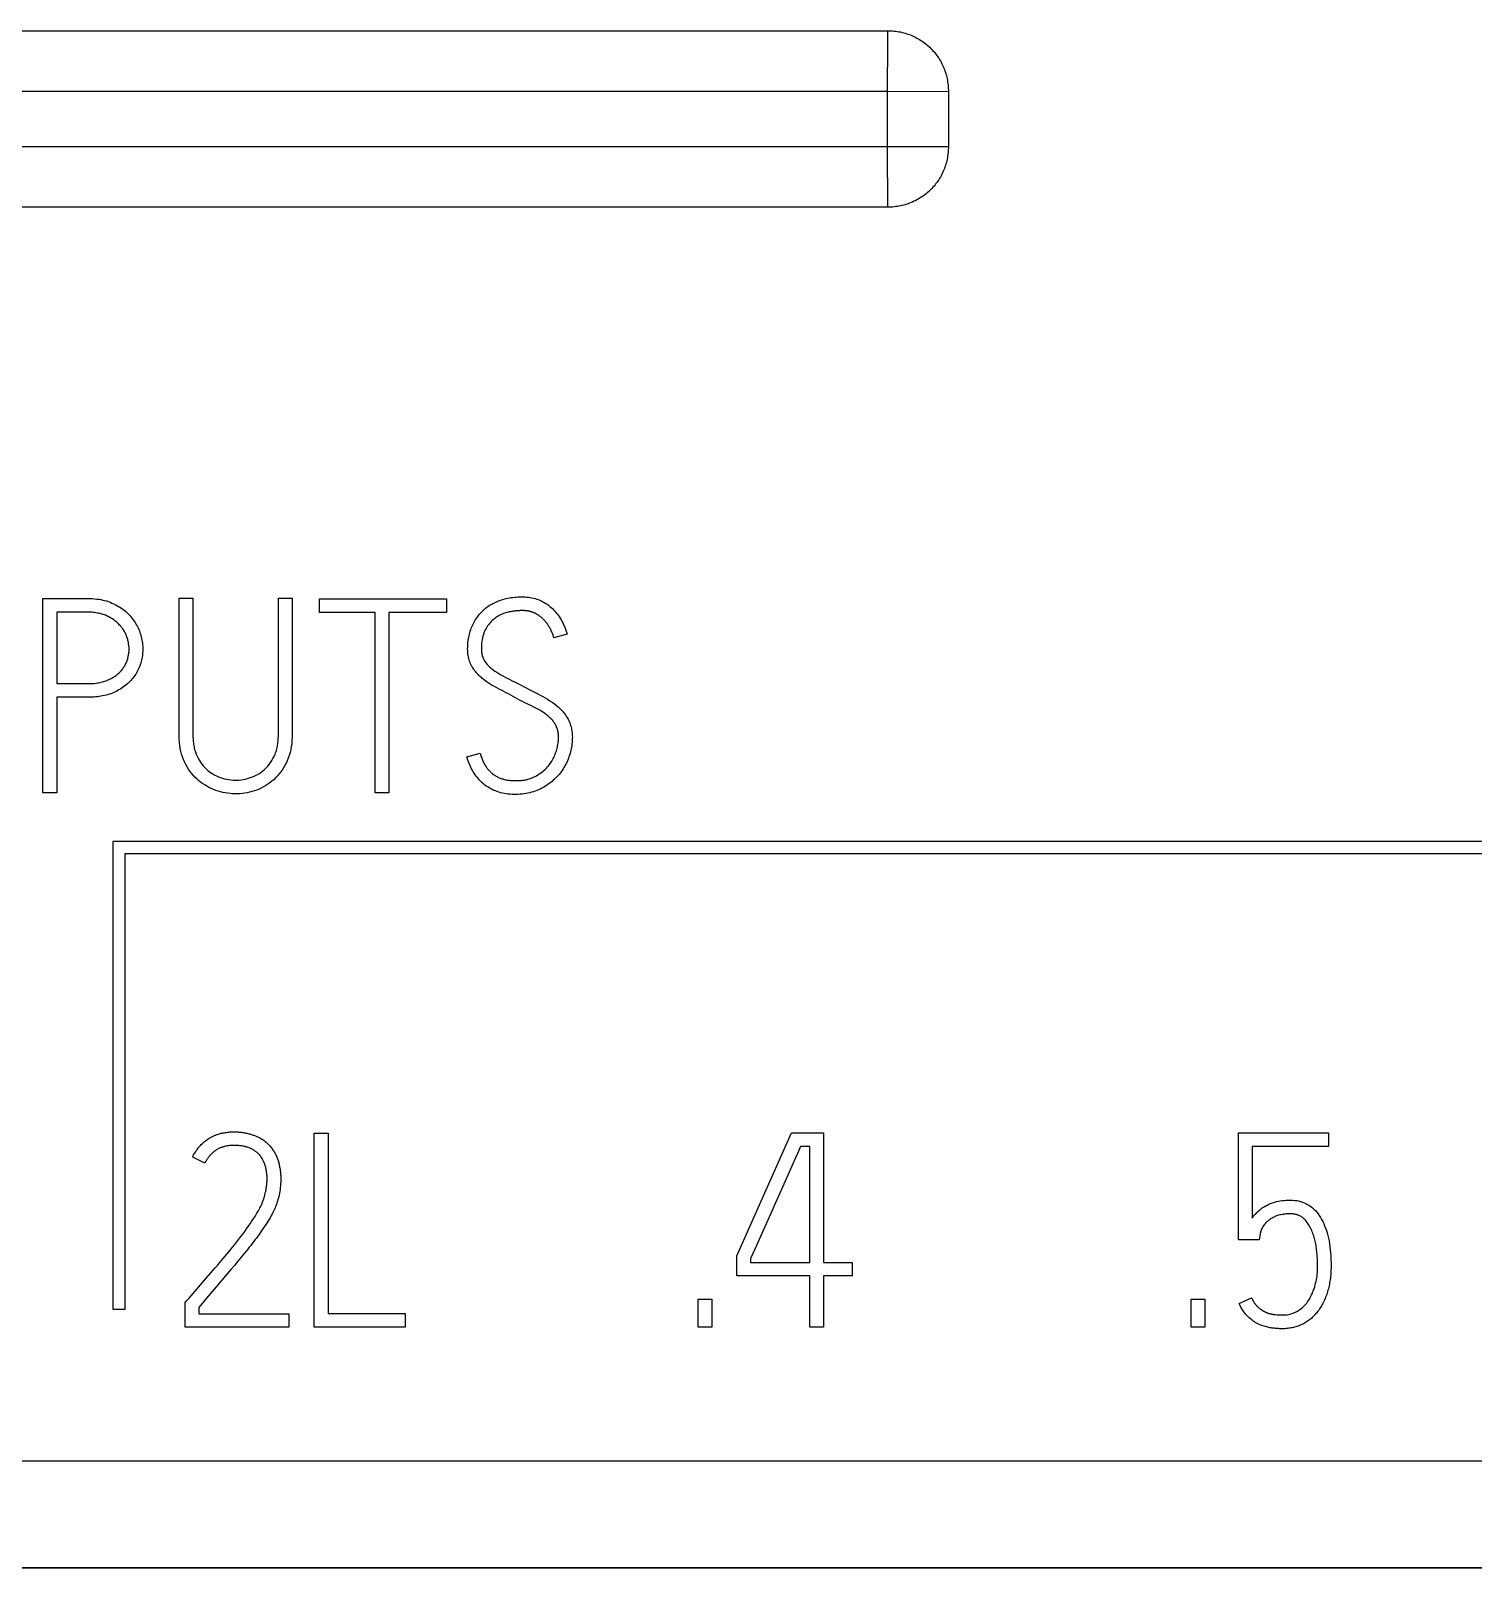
# Model space of a CAD drawing. Header units: inches. Extents: x 9000 to 22395, y 8106 to 17135.
# Drawn here: x 10162.45 to 10188.83, y 8325.48 to 8353.6 of the extents above; entities that cross this region are included whole.
import ezdxf

# ---------------------------------------------------------------- set-up
doc = ezdxf.new("R2010")
doc.units = ezdxf.units.IN
doc.header["$MEASUREMENT"] = 0
doc.layers.add('20000_FRONT_O', color=7, linetype='Continuous')
doc.layers.add('20500_FRONT_O_LABELING', color=7, linetype='Continuous')

# ---------------------------------------------------------------- blocks, each defined once
blk = doc.blocks.new('A$C21A67833')
at = {"layer": '20000_FRONT_O', "linetype": 'Continuous'}
for p, q in [((34.422, 25.976), (54.778, 25.976)), ((54.778, 25.874), (54.778, 25.976)), ((54.776, 25.476), (54.778, 25.874)), ((54.776, 25.476), (34.424, 25.476)), ((54.776, 25.476), (55.276, 25.478)), ((54.776, 25.024), (54.776, 25.476)), ((55.276, 25.478), (55.276, 25.022)), ((34.411, 25.024), (54.776, 25.024)), ((54.776, 25.024), (55.174, 25.023)), ((55.174, 25.023), (55.276, 25.022)), ((54.777, 24.574), (54.777, 24.666)), ((54.778, 24.538), (54.777, 24.574)), ((54.778, 24.524), (34.422, 24.524)), ((54.778, 24.53), (54.778, 24.538)), ((54.778, 24.527), (54.778, 24.53)), ((71.04, 19.303), (48.4, 19.303)), ((48.4, 19.303), (48.4, 15.453)), ((48.5, 19.203), (70.94, 19.203)), ((48.5, 15.453), (48.5, 19.203)), ((48.4, 15.453), (48.5, 15.453)), ((105.3, 14.2), (25, 14.2)), ((60.44, 13.322), (26.488, 13.322)), ((60.44, 13.32), (26.488, 13.32))]:
    blk.add_line(p, q, dxfattribs=at)
for points in [[(54.778, 25.976), (54.791, 25.976), (54.804, 25.975), (54.817, 25.975), (54.83, 25.974), (54.843, 25.972), (54.856, 25.97), (54.869, 25.968), (54.882, 25.966), (54.895, 25.963), (54.908, 25.96), (54.92, 25.956), (54.933, 25.952), (54.945, 25.948), (54.957, 25.944), (54.969, 25.939), (54.981, 25.934), (54.993, 25.928), (55.005, 25.923), (55.017, 25.916), (55.028, 25.91), (55.039, 25.903), (55.05, 25.897), (55.061, 25.889), (55.072, 25.882), (55.082, 25.874), (55.092, 25.866), (55.102, 25.858), (55.112, 25.849), (55.122, 25.84), (55.131, 25.831), (55.14, 25.822), (55.149, 25.812), (55.158, 25.802), (55.166, 25.792), (55.174, 25.782), (55.182, 25.772), (55.189, 25.761), (55.197, 25.75), (55.203, 25.739), (55.21, 25.728), (55.216, 25.717), (55.223, 25.705), (55.228, 25.693), (55.234, 25.681), (55.239, 25.669), (55.244, 25.657), (55.248, 25.645), (55.252, 25.633), (55.256, 25.62), (55.26, 25.608), (55.263, 25.595), (55.266, 25.582), (55.268, 25.569), (55.27, 25.556), (55.272, 25.543), (55.274, 25.53), (55.275, 25.517), (55.275, 25.504), (55.276, 25.491), (55.276, 25.478)], [(54.777, 24.666), (54.776, 24.867), (54.776, 24.88), (54.776, 24.892), (54.776, 24.905), (54.776, 24.918), (54.776, 24.931), (54.776, 24.944), (54.776, 24.958), (54.776, 24.971), (54.776, 25.024)], [(55.276, 25.022), (55.276, 25.009), (55.275, 24.996), (55.275, 24.983), (55.274, 24.97), (55.272, 24.957), (55.27, 24.944), (55.268, 24.931), (55.266, 24.918), (55.263, 24.905), (55.26, 24.892), (55.256, 24.88), (55.252, 24.867), (55.248, 24.855), (55.244, 24.843), (55.239, 24.831), (55.234, 24.819), (55.228, 24.807), (55.223, 24.795), (55.216, 24.783), (55.21, 24.772), (55.203, 24.761), (55.197, 24.75), (55.189, 24.739), (55.182, 24.728), (55.174, 24.718), (55.166, 24.708), (55.158, 24.698), (55.149, 24.688), (55.14, 24.678), (55.131, 24.669), (55.122, 24.66), (55.112, 24.651), (55.102, 24.642), (55.092, 24.634), (55.082, 24.626), (55.072, 24.618), (55.061, 24.611), (55.05, 24.603), (55.039, 24.597), (55.028, 24.59), (55.017, 24.584), (55.005, 24.577), (54.993, 24.572), (54.981, 24.566), (54.969, 24.561), (54.957, 24.556), (54.945, 24.552), (54.933, 24.548), (54.92, 24.544), (54.908, 24.54), (54.895, 24.537), (54.882, 24.534), (54.869, 24.532), (54.856, 24.53), (54.843, 24.528), (54.83, 24.526), (54.817, 24.525), (54.804, 24.525), (54.791, 24.524), (54.778, 24.524)], [(54.778, 24.524), (54.778, 24.524), (54.778, 24.525), (54.778, 24.526), (54.778, 24.527)]]:
    blk.add_lwpolyline(points, dxfattribs=at)
at = {"layer": '20500_FRONT_O_LABELING', "linetype": 'Continuous'}
for p, q in [((47.824, 19.703), (47.824, 21.303)), ((48.945, 21.305), (49.058, 21.305)), ((48.945, 20.171), (48.945, 21.305)), ((49.058, 21.305), (49.058, 20.172)), ((49.762, 21.305), (49.875, 21.305)), ((49.762, 20.179), (49.762, 21.305)), ((50.101, 21.301), (51.146, 21.301)), ((50.101, 21.187), (50.101, 21.301)), ((51.146, 21.301), (51.146, 21.187)), ((48.193, 21.19), (47.937, 21.19)), ((47.937, 21.19), (47.937, 20.602)), ((50.558, 21.187), (50.101, 21.187)), ((50.558, 19.703), (50.558, 21.187)), ((51.146, 21.187), (50.671, 21.187)), ((50.671, 21.187), (50.671, 19.703)), ((52.138, 21.01), (52.029, 20.979)), ((48.162, 20.489), (47.937, 20.489)), ((47.937, 20.489), (47.937, 19.703)), ((51.313, 19.998), (51.421, 20.029)), ((47.937, 19.703), (47.824, 19.703)), ((50.671, 19.703), (50.558, 19.703)), ((50.057, 16.901), (50.17, 16.901)), ((50.057, 15.303), (50.057, 16.901)), ((50.17, 16.901), (50.17, 15.416)), ((53.536, 15.891), (53.984, 16.903)), ((53.984, 16.903), (54.248, 16.903)), ((54.248, 16.903), (54.248, 15.838)), ((57.665, 16.903), (58.404, 16.903)), ((57.665, 16.024), (57.665, 16.903)), ((58.404, 16.903), (58.404, 16.792)), ((54.033, 16.735), (54.017, 16.698)), ((54.058, 16.792), (54.033, 16.735)), ((54.135, 16.792), (54.058, 16.792)), ((54.135, 15.838), (54.135, 16.792)), ((58.404, 16.792), (57.776, 16.792)), ((57.776, 16.792), (57.776, 16.201)), ((49.155, 16.654), (49.056, 16.705)), ((53.987, 16.631), (53.91, 16.456)), ((53.998, 16.655), (53.987, 16.631)), ((54.017, 16.698), (53.998, 16.655)), ((53.91, 16.456), (53.842, 16.302)), ((53.814, 16.24), (53.762, 16.124)), ((53.842, 16.302), (53.814, 16.24)), ((53.762, 16.124), (53.697, 15.976)), ((57.846, 16.088), (57.845, 16.087)), ((57.845, 16.087), (57.845, 16.085)), ((57.845, 16.085), (57.845, 16.084)), ((57.847, 16.092), (57.846, 16.09)), ((57.846, 16.09), (57.846, 16.088)), ((57.848, 16.095), (57.847, 16.093)), ((57.847, 16.093), (57.847, 16.092)), ((57.85, 16.101), (57.849, 16.098)), ((53.697, 15.976), (53.683, 15.946)), ((57.834, 16.024), (57.665, 16.024)), ((57.842, 16.073), (57.834, 16.024)), ((49.428, 15.847), (49.4, 15.813)), ((49.456, 15.881), (49.428, 15.847)), ((49.482, 15.914), (49.456, 15.881)), ((49.509, 15.946), (49.482, 15.914)), ((53.536, 15.727), (53.536, 15.891)), ((53.647, 15.867), (53.647, 15.838)), ((53.647, 15.838), (54.135, 15.838)), ((54.248, 15.838), (54.484, 15.838)), ((54.484, 15.838), (54.484, 15.727)), ((49.138, 15.672), (49.171, 15.71)), ((49.171, 15.71), (49.241, 15.792)), ((49.371, 15.779), (49.341, 15.743)), ((49.4, 15.813), (49.371, 15.779)), ((54.135, 15.727), (53.536, 15.727)), ((54.135, 15.303), (54.135, 15.727)), ((54.484, 15.727), (54.248, 15.727)), ((54.248, 15.727), (54.248, 15.303)), ((49.027, 15.544), (49.138, 15.672)), ((48.995, 15.507), (49.009, 15.523)), ((48.995, 15.303), (48.995, 15.507)), ((49.009, 15.523), (49.027, 15.544)), ((49.171, 15.543), (49.107, 15.467)), ((49.107, 15.467), (49.107, 15.414)), ((53.216, 15.536), (53.329, 15.536)), ((53.216, 15.303), (53.216, 15.536)), ((53.329, 15.536), (53.329, 15.303)), ((57.274, 15.536), (57.387, 15.536)), ((57.274, 15.303), (57.274, 15.536)), ((57.387, 15.536), (57.387, 15.303)), ((57.669, 15.498), (57.771, 15.545)), ((49.107, 15.414), (49.848, 15.414)), ((49.848, 15.414), (49.848, 15.303)), ((50.17, 15.416), (50.805, 15.416)), ((50.805, 15.416), (50.805, 15.303)), ((49.848, 15.303), (48.995, 15.303)), ((50.805, 15.303), (50.057, 15.303)), ((53.329, 15.303), (53.216, 15.303)), ((54.248, 15.303), (54.135, 15.303)), ((57.387, 15.303), (57.274, 15.303))]:
    blk.add_line(p, q, dxfattribs=at)
for points in [[(47.824, 21.303), (48.195, 21.303), (48.213, 21.303), (48.231, 21.302), (48.249, 21.3), (48.266, 21.298), (48.283, 21.296), (48.299, 21.293), (48.316, 21.29), (48.331, 21.286), (48.347, 21.282), (48.362, 21.277), (48.377, 21.271), (48.391, 21.265), (48.405, 21.259), (48.419, 21.252), (48.432, 21.245), (48.445, 21.238), (48.457, 21.231), (48.469, 21.223), (48.481, 21.215), (48.492, 21.206), (48.503, 21.197), (48.513, 21.188), (48.523, 21.179), (48.533, 21.169), (48.542, 21.159), (48.551, 21.149), (48.559, 21.139), (48.567, 21.128), (48.575, 21.117), (48.582, 21.106), (48.589, 21.095), (48.595, 21.084), (48.601, 21.072), (48.607, 21.06), (48.612, 21.048), (48.617, 21.036), (48.622, 21.023), (48.626, 21.011), (48.63, 20.998), (48.633, 20.986), (48.636, 20.973), (48.638, 20.96), (48.641, 20.948), (48.642, 20.935), (48.644, 20.922), (48.645, 20.909), (48.645, 20.896), (48.645, 20.883), (48.645, 20.871), (48.644, 20.858), (48.643, 20.845), (48.642, 20.833), (48.64, 20.82), (48.638, 20.808), (48.635, 20.795), (48.632, 20.783), (48.629, 20.771), (48.625, 20.759), (48.62, 20.747), (48.616, 20.735), (48.611, 20.724), (48.605, 20.712), (48.599, 20.701), (48.593, 20.69), (48.587, 20.679), (48.579, 20.668), (48.572, 20.658), (48.564, 20.648), (48.556, 20.638), (48.547, 20.628), (48.538, 20.618), (48.528, 20.609), (48.519, 20.6), (48.509, 20.591), (48.498, 20.583), (48.488, 20.575), (48.477, 20.567), (48.466, 20.56), (48.455, 20.553), (48.443, 20.547), (48.432, 20.54), (48.42, 20.534), (48.407, 20.529), (48.395, 20.524), (48.382, 20.519), (48.369, 20.514), (48.356, 20.51), (48.343, 20.507), (48.329, 20.503), (48.315, 20.5), (48.301, 20.498), (48.286, 20.495), (48.272, 20.493), (48.257, 20.492), (48.242, 20.49), (48.226, 20.489), (48.21, 20.489), (48.195, 20.489), (48.162, 20.489)], [(49.875, 21.305), (49.875, 20.188), (49.875, 20.16), (49.873, 20.133), (49.871, 20.107), (49.868, 20.082), (49.863, 20.057), (49.858, 20.034), (49.851, 20.011), (49.843, 19.989), (49.834, 19.967), (49.825, 19.947), (49.814, 19.927), (49.803, 19.908), (49.792, 19.89), (49.779, 19.873), (49.766, 19.856), (49.752, 19.84), (49.738, 19.825), (49.723, 19.811), (49.707, 19.798), (49.691, 19.785), (49.674, 19.773), (49.657, 19.762), (49.639, 19.752), (49.621, 19.742), (49.602, 19.734), (49.583, 19.726), (49.564, 19.719), (49.544, 19.713), (49.525, 19.708), (49.505, 19.703), (49.485, 19.7), (49.465, 19.697), (49.445, 19.695), (49.425, 19.694), (49.404, 19.694), (49.384, 19.695), (49.364, 19.696), (49.344, 19.699), (49.324, 19.702), (49.305, 19.706), (49.285, 19.711), (49.266, 19.717), (49.246, 19.723), (49.227, 19.731), (49.208, 19.739), (49.19, 19.748), (49.172, 19.758), (49.155, 19.768), (49.138, 19.78), (49.121, 19.792), (49.105, 19.805), (49.09, 19.819), (49.075, 19.833), (49.061, 19.849), (49.047, 19.865), (49.034, 19.882), (49.022, 19.899), (49.011, 19.918), (49, 19.937), (48.99, 19.957), (48.981, 19.977), (48.973, 19.999), (48.965, 20.021), (48.959, 20.044), (48.954, 20.068), (48.95, 20.092), (48.947, 20.118), (48.946, 20.144), (48.945, 20.171)], [(51.354, 20.744), (51.348, 20.754), (51.343, 20.764), (51.339, 20.775), (51.334, 20.786), (51.331, 20.797), (51.328, 20.809), (51.325, 20.821), (51.323, 20.834), (51.321, 20.847), (51.32, 20.86), (51.32, 20.874), (51.319, 20.888), (51.32, 20.902), (51.32, 20.916), (51.321, 20.93), (51.322, 20.944), (51.324, 20.957), (51.326, 20.97), (51.328, 20.983), (51.331, 20.996), (51.334, 21.009), (51.337, 21.021), (51.341, 21.033), (51.345, 21.046), (51.349, 21.057), (51.354, 21.069), (51.359, 21.081), (51.364, 21.092), (51.37, 21.103), (51.376, 21.113), (51.382, 21.124), (51.388, 21.134), (51.395, 21.144), (51.402, 21.154), (51.409, 21.163), (51.416, 21.173), (51.424, 21.182), (51.432, 21.19), (51.441, 21.199), (51.449, 21.207), (51.458, 21.215), (51.467, 21.222), (51.476, 21.23), (51.486, 21.237), (51.496, 21.244), (51.506, 21.25), (51.517, 21.256), (51.527, 21.262), (51.539, 21.268), (51.55, 21.273), (51.561, 21.278), (51.573, 21.283), (51.585, 21.287), (51.598, 21.292), (51.61, 21.295), (51.623, 21.299), (51.636, 21.302), (51.649, 21.305), (51.663, 21.307), (51.676, 21.31), (51.69, 21.312), (51.704, 21.313), (51.718, 21.314), (51.733, 21.315), (51.747, 21.316), (51.762, 21.316), (51.777, 21.316), (51.792, 21.316), (51.806, 21.314), (51.82, 21.313), (51.834, 21.311), (51.848, 21.308), (51.862, 21.305), (51.875, 21.302), (51.888, 21.297), (51.901, 21.293), (51.913, 21.288), (51.926, 21.282), (51.938, 21.276), (51.95, 21.269), (51.962, 21.262), (51.973, 21.255), (51.984, 21.247), (51.995, 21.238), (52.006, 21.229), (52.017, 21.219), (52.027, 21.209), (52.036, 21.199), (52.046, 21.188), (52.055, 21.177), (52.064, 21.165), (52.072, 21.153), (52.08, 21.141), (52.088, 21.128), (52.095, 21.115), (52.102, 21.101), (52.109, 21.087), (52.116, 21.072), (52.122, 21.057), (52.128, 21.042), (52.133, 21.026), (52.138, 21.01)], [(47.937, 20.602), (48.189, 20.602), (48.202, 20.602), (48.214, 20.602), (48.226, 20.603), (48.238, 20.603), (48.249, 20.604), (48.261, 20.606), (48.272, 20.607), (48.282, 20.609), (48.293, 20.611), (48.303, 20.613), (48.313, 20.616), (48.323, 20.619), (48.332, 20.622), (48.342, 20.625), (48.351, 20.628), (48.359, 20.632), (48.368, 20.636), (48.376, 20.64), (48.384, 20.644), (48.392, 20.648), (48.4, 20.653), (48.407, 20.657), (48.414, 20.662), (48.422, 20.667), (48.428, 20.672), (48.435, 20.677), (48.441, 20.682), (48.447, 20.688), (48.453, 20.694), (48.459, 20.699), (48.465, 20.705), (48.47, 20.711), (48.475, 20.717), (48.48, 20.724), (48.484, 20.73), (48.489, 20.736), (48.493, 20.743), (48.497, 20.749), (48.501, 20.756), (48.504, 20.763), (48.508, 20.77), (48.511, 20.777), (48.514, 20.784), (48.516, 20.792), (48.519, 20.799), (48.521, 20.806), (48.523, 20.813), (48.525, 20.821), (48.526, 20.828), (48.528, 20.836), (48.529, 20.843), (48.53, 20.851), (48.531, 20.858), (48.532, 20.866), (48.532, 20.873), (48.532, 20.881), (48.532, 20.888), (48.532, 20.896), (48.532, 20.904), (48.531, 20.911), (48.53, 20.919), (48.529, 20.926), (48.528, 20.934), (48.527, 20.942), (48.525, 20.949), (48.523, 20.957), (48.521, 20.965), (48.519, 20.972), (48.517, 20.98), (48.514, 20.987), (48.511, 20.995), (48.508, 21.002), (48.505, 21.01), (48.502, 21.017), (48.498, 21.024), (48.494, 21.031), (48.49, 21.038), (48.486, 21.045), (48.481, 21.052), (48.476, 21.059), (48.472, 21.065), (48.466, 21.072), (48.461, 21.078), (48.455, 21.084), (48.449, 21.091), (48.443, 21.097), (48.437, 21.102), (48.431, 21.108), (48.424, 21.114), (48.417, 21.119), (48.41, 21.124), (48.403, 21.129), (48.395, 21.134), (48.388, 21.139), (48.38, 21.143), (48.372, 21.148), (48.364, 21.152), (48.355, 21.156), (48.347, 21.16), (48.338, 21.164), (48.329, 21.168), (48.32, 21.171), (48.31, 21.174), (48.301, 21.177), (48.291, 21.179), (48.281, 21.181), (48.27, 21.183), (48.26, 21.185), (48.249, 21.186), (48.238, 21.188), (48.227, 21.189), (48.216, 21.189), (48.204, 21.19), (48.193, 21.19)], [(51.672, 21.194), (51.662, 21.193), (51.652, 21.19), (51.642, 21.188), (51.633, 21.185), (51.623, 21.182), (51.613, 21.178), (51.604, 21.174), (51.594, 21.17), (51.585, 21.165), (51.575, 21.16), (51.566, 21.155), (51.557, 21.149), (51.548, 21.143), (51.539, 21.136), (51.531, 21.129), (51.522, 21.122), (51.514, 21.114), (51.506, 21.105), (51.499, 21.096), (51.491, 21.087), (51.484, 21.077), (51.477, 21.067), (51.471, 21.056), (51.464, 21.045), (51.459, 21.033), (51.453, 21.02), (51.449, 21.007), (51.445, 20.993), (51.441, 20.979), (51.439, 20.964), (51.436, 20.948), (51.434, 20.931), (51.433, 20.914), (51.433, 20.896), (51.433, 20.878), (51.433, 20.869), (51.434, 20.861), (51.435, 20.852), (51.436, 20.844), (51.438, 20.836), (51.44, 20.828), (51.443, 20.82), (51.446, 20.813), (51.449, 20.806), (51.452, 20.799), (51.456, 20.792), (51.46, 20.785), (51.469, 20.773), (51.479, 20.76), (51.49, 20.748), (51.502, 20.737), (51.515, 20.726), (51.529, 20.716), (51.544, 20.705), (51.559, 20.695), (51.575, 20.685), (51.592, 20.675), (51.61, 20.666), (51.628, 20.656), (51.667, 20.636)], [(51.952, 21.122), (51.948, 21.127), (51.943, 21.131), (51.939, 21.136), (51.934, 21.14), (51.929, 21.144), (51.924, 21.148), (51.919, 21.152), (51.913, 21.156), (51.908, 21.16), (51.902, 21.164), (51.897, 21.168), (51.891, 21.171), (51.885, 21.174), (51.879, 21.178), (51.873, 21.181), (51.87, 21.183), (51.866, 21.184), (51.863, 21.185), (51.86, 21.187), (51.856, 21.188), (51.853, 21.189), (51.85, 21.191), (51.846, 21.192), (51.843, 21.193), (51.839, 21.194), (51.836, 21.195), (51.832, 21.196), (51.828, 21.197), (51.825, 21.197), (51.821, 21.198), (51.817, 21.199), (51.813, 21.2), (51.81, 21.2), (51.806, 21.201), (51.802, 21.201), (51.798, 21.202), (51.794, 21.202), (51.79, 21.202), (51.786, 21.203), (51.782, 21.203), (51.777, 21.203), (51.773, 21.203), (51.769, 21.203), (51.765, 21.203), (51.76, 21.203), (51.756, 21.203), (51.751, 21.203), (51.746, 21.202), (51.741, 21.202), (51.736, 21.202), (51.731, 21.201), (51.726, 21.201), (51.72, 21.2), (51.715, 21.2), (51.709, 21.199), (51.703, 21.199), (51.697, 21.198), (51.691, 21.197), (51.685, 21.196), (51.679, 21.195), (51.672, 21.194)], [(52.029, 20.979), (52.029, 20.982), (52.028, 20.985), (52.027, 20.987), (52.026, 20.99), (52.025, 20.993), (52.024, 20.996), (52.023, 21), (52.022, 21.003), (52.02, 21.006), (52.019, 21.009), (52.018, 21.012), (52.017, 21.015), (52.015, 21.019), (52.014, 21.022), (52.013, 21.025), (52.011, 21.028), (52.01, 21.032), (52.008, 21.035), (52.007, 21.039), (52.005, 21.042), (52.003, 21.046), (52.002, 21.049), (52, 21.053), (51.998, 21.056), (51.996, 21.06), (51.994, 21.063), (51.992, 21.066), (51.99, 21.07), (51.988, 21.073), (51.986, 21.077), (51.984, 21.08), (51.982, 21.083), (51.98, 21.087), (51.977, 21.09), (51.975, 21.093), (51.973, 21.097), (51.97, 21.1), (51.968, 21.103), (51.965, 21.106), (51.963, 21.109), (51.96, 21.113), (51.957, 21.116), (51.955, 21.119), (51.952, 21.122)], [(51.674, 20.506), (51.655, 20.517), (51.636, 20.527), (51.616, 20.537), (51.597, 20.547), (51.578, 20.557), (51.559, 20.567), (51.541, 20.577), (51.522, 20.587), (51.505, 20.598), (51.488, 20.609), (51.471, 20.62), (51.456, 20.632), (51.448, 20.638), (51.44, 20.644), (51.433, 20.651), (51.425, 20.657), (51.418, 20.664), (51.412, 20.67), (51.405, 20.677), (51.398, 20.684), (51.392, 20.691), (51.386, 20.698), (51.38, 20.705), (51.374, 20.713), (51.369, 20.72), (51.364, 20.728), (51.359, 20.736), (51.354, 20.744)], [(51.667, 20.636), (51.686, 20.626), (51.706, 20.616), (51.727, 20.605), (51.748, 20.594), (51.79, 20.572)], [(51.79, 20.572), (51.811, 20.561), (51.832, 20.55), (51.853, 20.539), (51.874, 20.528), (51.896, 20.517), (51.917, 20.506), (51.938, 20.495), (51.958, 20.484), (51.977, 20.473), (51.997, 20.461), (52.015, 20.448), (52.033, 20.436), (52.05, 20.422), (52.067, 20.408), (52.082, 20.394), (52.097, 20.378), (52.111, 20.362), (52.124, 20.345), (52.136, 20.327), (52.141, 20.318), (52.147, 20.309), (52.151, 20.299), (52.156, 20.289), (52.16, 20.279), (52.164, 20.268), (52.167, 20.258), (52.17, 20.246), (52.173, 20.235), (52.175, 20.223), (52.177, 20.211), (52.179, 20.199), (52.18, 20.186), (52.18, 20.173), (52.181, 20.16), (52.18, 20.147), (52.18, 20.133), (52.179, 20.12), (52.178, 20.106), (52.176, 20.093), (52.174, 20.079), (52.171, 20.066), (52.168, 20.053), (52.165, 20.04), (52.162, 20.026), (52.157, 20.013), (52.153, 20), (52.148, 19.987), (52.143, 19.973), (52.137, 19.961), (52.132, 19.948), (52.125, 19.936), (52.119, 19.923), (52.112, 19.912), (52.105, 19.9), (52.097, 19.888), (52.089, 19.877), (52.081, 19.866), (52.072, 19.855), (52.063, 19.845), (52.054, 19.835), (52.044, 19.825), (52.035, 19.815), (52.024, 19.806), (52.014, 19.796), (52.003, 19.788), (51.991, 19.779), (51.98, 19.771), (51.968, 19.763), (51.955, 19.755), (51.943, 19.748), (51.93, 19.741), (51.916, 19.734), (51.903, 19.728), (51.889, 19.722), (51.874, 19.716), (51.86, 19.711), (51.845, 19.707), (51.83, 19.703), (51.815, 19.7), (51.8, 19.697), (51.784, 19.694), (51.768, 19.692), (51.752, 19.691), (51.735, 19.69), (51.718, 19.69), (51.701, 19.69), (51.685, 19.69), (51.668, 19.691), (51.652, 19.693), (51.637, 19.695), (51.621, 19.698), (51.606, 19.701), (51.591, 19.704), (51.577, 19.708), (51.563, 19.713), (51.549, 19.718), (51.536, 19.723), (51.522, 19.729), (51.509, 19.736), (51.497, 19.743), (51.485, 19.751), (51.473, 19.759), (51.461, 19.767), (51.45, 19.776), (51.439, 19.786), (51.428, 19.795), (51.418, 19.806), (51.408, 19.817), (51.399, 19.828), (51.389, 19.84), (51.381, 19.852), (51.372, 19.864), (51.364, 19.877), (51.357, 19.891), (51.349, 19.905), (51.342, 19.919), (51.336, 19.934), (51.329, 19.949), (51.324, 19.965), (51.318, 19.981), (51.313, 19.998)], [(52.038, 20.272), (52.033, 20.278), (52.029, 20.285), (52.024, 20.291), (52.019, 20.297), (52.014, 20.303), (52.008, 20.309), (52.003, 20.315), (51.997, 20.32), (51.991, 20.326), (51.985, 20.332), (51.978, 20.337), (51.972, 20.342), (51.965, 20.347), (51.958, 20.353), (51.951, 20.358), (51.944, 20.363), (51.929, 20.372), (51.913, 20.382), (51.897, 20.391), (51.88, 20.4), (51.863, 20.409), (51.845, 20.418), (51.826, 20.426), (51.808, 20.435), (51.789, 20.444), (51.77, 20.454), (51.751, 20.464), (51.732, 20.474), (51.713, 20.485), (51.674, 20.506)], [(51.421, 20.029), (51.424, 20.02), (51.427, 20.012), (51.429, 20.004), (51.432, 19.996), (51.435, 19.988), (51.438, 19.98), (51.441, 19.972), (51.445, 19.965), (51.448, 19.957), (51.452, 19.95), (51.455, 19.943), (51.459, 19.937), (51.463, 19.93), (51.467, 19.924), (51.471, 19.917), (51.475, 19.911), (51.48, 19.905), (51.484, 19.9), (51.489, 19.894), (51.494, 19.889), (51.499, 19.883), (51.504, 19.878), (51.509, 19.873), (51.514, 19.868), (51.52, 19.864), (51.525, 19.859), (51.531, 19.855), (51.536, 19.851), (51.542, 19.847), (51.548, 19.843), (51.554, 19.84), (51.561, 19.836), (51.567, 19.833), (51.574, 19.83), (51.58, 19.827), (51.587, 19.824), (51.594, 19.822), (51.601, 19.819), (51.608, 19.817), (51.615, 19.815), (51.622, 19.813), (51.63, 19.811), (51.637, 19.81), (51.645, 19.808), (51.653, 19.807), (51.661, 19.806), (51.669, 19.805), (51.677, 19.804), (51.686, 19.803), (51.694, 19.803), (51.703, 19.803), (51.711, 19.803), (51.72, 19.803), (51.728, 19.803), (51.737, 19.803), (51.745, 19.804), (51.753, 19.804), (51.762, 19.805), (51.77, 19.806), (51.777, 19.807), (51.785, 19.808), (51.793, 19.81), (51.8, 19.811), (51.808, 19.813), (51.815, 19.815), (51.822, 19.817), (51.829, 19.819), (51.836, 19.821), (51.843, 19.824), (51.849, 19.826), (51.856, 19.829), (51.862, 19.832), (51.868, 19.835), (51.875, 19.838), (51.887, 19.844), (51.898, 19.851), (51.909, 19.859), (51.92, 19.866), (51.931, 19.874), (51.941, 19.882), (51.95, 19.89), (51.959, 19.898), (51.968, 19.907), (51.977, 19.916), (51.984, 19.925), (51.992, 19.935), (51.999, 19.945), (52.006, 19.954), (52.012, 19.964), (52.018, 19.974), (52.024, 19.985), (52.029, 19.995), (52.034, 20.006), (52.038, 20.016), (52.043, 20.027), (52.046, 20.038), (52.05, 20.049), (52.053, 20.06), (52.056, 20.071), (52.058, 20.081), (52.06, 20.092), (52.062, 20.102), (52.064, 20.112), (52.065, 20.122), (52.066, 20.131), (52.067, 20.141), (52.067, 20.15), (52.067, 20.159), (52.067, 20.168), (52.067, 20.177), (52.066, 20.185), (52.065, 20.194), (52.064, 20.202), (52.062, 20.21), (52.061, 20.218), (52.059, 20.225), (52.056, 20.232), (52.054, 20.239), (52.051, 20.246), (52.048, 20.253), (52.045, 20.26), (52.041, 20.266), (52.038, 20.272)], [(49.058, 20.172), (49.058, 20.16), (49.059, 20.148), (49.059, 20.137), (49.06, 20.125), (49.062, 20.114), (49.063, 20.103), (49.065, 20.092), (49.067, 20.081), (49.069, 20.071), (49.072, 20.061), (49.075, 20.051), (49.078, 20.041), (49.085, 20.022), (49.093, 20.004), (49.102, 19.987), (49.111, 19.97), (49.121, 19.954), (49.131, 19.94), (49.143, 19.925), (49.155, 19.912), (49.167, 19.9), (49.18, 19.888), (49.194, 19.877), (49.208, 19.867), (49.223, 19.858), (49.238, 19.849), (49.253, 19.842), (49.269, 19.835), (49.286, 19.828), (49.302, 19.823), (49.319, 19.818), (49.336, 19.815), (49.353, 19.812), (49.37, 19.809), (49.386, 19.808), (49.403, 19.807), (49.42, 19.807), (49.437, 19.808), (49.454, 19.81), (49.472, 19.812), (49.489, 19.816), (49.506, 19.82), (49.523, 19.825), (49.541, 19.831), (49.558, 19.837), (49.574, 19.845), (49.59, 19.853), (49.605, 19.863), (49.62, 19.873), (49.634, 19.884), (49.648, 19.896), (49.662, 19.909), (49.674, 19.922), (49.686, 19.937), (49.697, 19.952), (49.708, 19.968), (49.717, 19.985), (49.726, 20.003), (49.735, 20.022), (49.738, 20.032), (49.742, 20.042), (49.745, 20.052), (49.748, 20.062), (49.75, 20.073), (49.753, 20.084), (49.755, 20.095), (49.757, 20.106), (49.758, 20.118), (49.76, 20.129), (49.76, 20.141), (49.761, 20.154), (49.762, 20.166), (49.762, 20.179)], [(49.056, 16.705), (49.06, 16.714), (49.064, 16.722), (49.069, 16.73), (49.074, 16.738), (49.079, 16.746), (49.083, 16.753), (49.089, 16.761), (49.094, 16.768), (49.099, 16.775), (49.104, 16.782), (49.11, 16.788), (49.115, 16.795), (49.121, 16.801), (49.127, 16.807), (49.133, 16.813), (49.139, 16.819), (49.145, 16.825), (49.151, 16.83), (49.158, 16.835), (49.164, 16.84), (49.171, 16.845), (49.177, 16.85), (49.184, 16.855), (49.191, 16.859), (49.198, 16.863), (49.205, 16.867), (49.212, 16.871), (49.22, 16.875), (49.227, 16.878), (49.235, 16.882), (49.243, 16.885), (49.25, 16.888), (49.258, 16.891), (49.266, 16.893), (49.275, 16.896), (49.283, 16.898), (49.291, 16.9), (49.3, 16.902), (49.308, 16.904), (49.317, 16.905), (49.326, 16.907), (49.335, 16.908), (49.344, 16.909), (49.353, 16.91), (49.362, 16.911), (49.372, 16.911), (49.381, 16.911), (49.391, 16.912), (49.4, 16.912), (49.41, 16.911), (49.419, 16.911), (49.428, 16.911), (49.437, 16.91), (49.446, 16.909), (49.455, 16.909), (49.463, 16.908), (49.472, 16.906), (49.48, 16.905), (49.488, 16.904), (49.496, 16.902), (49.503, 16.901), (49.511, 16.899), (49.518, 16.897), (49.526, 16.895), (49.533, 16.893), (49.54, 16.891), (49.547, 16.888), (49.553, 16.886), (49.56, 16.884), (49.566, 16.881), (49.573, 16.879), (49.579, 16.876), (49.585, 16.873), (49.591, 16.871), (49.597, 16.868), (49.603, 16.865)], [(49.603, 16.865), (49.606, 16.863), (49.609, 16.862), (49.612, 16.86), (49.615, 16.858), (49.618, 16.857), (49.621, 16.855), (49.624, 16.853), (49.627, 16.851), (49.63, 16.849), (49.633, 16.847), (49.636, 16.846), (49.638, 16.844), (49.641, 16.842), (49.644, 16.84), (49.646, 16.838), (49.649, 16.836), (49.651, 16.834), (49.654, 16.832), (49.656, 16.83), (49.659, 16.828), (49.661, 16.826), (49.664, 16.824), (49.666, 16.822), (49.668, 16.82)], [(49.619, 16.705), (49.616, 16.71), (49.613, 16.714), (49.609, 16.718), (49.606, 16.722), (49.602, 16.726), (49.598, 16.73), (49.595, 16.734), (49.591, 16.738), (49.587, 16.741), (49.582, 16.745), (49.578, 16.748), (49.574, 16.751), (49.57, 16.754), (49.565, 16.757), (49.561, 16.76), (49.556, 16.763), (49.551, 16.766), (49.546, 16.769), (49.541, 16.771), (49.536, 16.774), (49.531, 16.776), (49.526, 16.778), (49.521, 16.78), (49.515, 16.782), (49.51, 16.784), (49.504, 16.786), (49.498, 16.788), (49.492, 16.789), (49.487, 16.791), (49.481, 16.792), (49.474, 16.793), (49.468, 16.795), (49.462, 16.796), (49.456, 16.797), (49.449, 16.798), (49.443, 16.798), (49.436, 16.799), (49.429, 16.8), (49.422, 16.8), (49.415, 16.8), (49.408, 16.801), (49.401, 16.801), (49.394, 16.801), (49.387, 16.801), (49.38, 16.8), (49.373, 16.8), (49.366, 16.8), (49.359, 16.799), (49.352, 16.798), (49.345, 16.797), (49.339, 16.796), (49.332, 16.795), (49.326, 16.793), (49.319, 16.792), (49.313, 16.79), (49.307, 16.788), (49.301, 16.786), (49.295, 16.784), (49.289, 16.782), (49.283, 16.78), (49.278, 16.777), (49.272, 16.774), (49.266, 16.772), (49.261, 16.769), (49.255, 16.766), (49.25, 16.762), (49.245, 16.759), (49.24, 16.755), (49.235, 16.752), (49.23, 16.748), (49.225, 16.744), (49.22, 16.74), (49.215, 16.735), (49.211, 16.731), (49.206, 16.727), (49.202, 16.722), (49.198, 16.717), (49.193, 16.712), (49.189, 16.707), (49.185, 16.702), (49.181, 16.696), (49.177, 16.691), (49.173, 16.685), (49.17, 16.679), (49.166, 16.673), (49.162, 16.667), (49.159, 16.661), (49.155, 16.654)], [(49.668, 16.82), (49.675, 16.813), (49.682, 16.806), (49.688, 16.799), (49.694, 16.793), (49.699, 16.786), (49.705, 16.78), (49.71, 16.773), (49.714, 16.767), (49.719, 16.76), (49.723, 16.753), (49.727, 16.747), (49.731, 16.74), (49.735, 16.733), (49.739, 16.726), (49.742, 16.719), (49.745, 16.712), (49.749, 16.705), (49.751, 16.698), (49.754, 16.69), (49.757, 16.683), (49.759, 16.676), (49.762, 16.668), (49.764, 16.66), (49.766, 16.653), (49.768, 16.645), (49.769, 16.637), (49.771, 16.63), (49.772, 16.622), (49.774, 16.614), (49.775, 16.607), (49.776, 16.599), (49.777, 16.591), (49.778, 16.583), (49.779, 16.576), (49.779, 16.568), (49.78, 16.56), (49.781, 16.552), (49.781, 16.545), (49.781, 16.537), (49.781, 16.529), (49.781, 16.514), (49.781, 16.498), (49.78, 16.483), (49.779, 16.467), (49.777, 16.452), (49.775, 16.437), (49.773, 16.422), (49.77, 16.407), (49.767, 16.392), (49.764, 16.377), (49.762, 16.37), (49.76, 16.363), (49.758, 16.356), (49.756, 16.35), (49.754, 16.343), (49.752, 16.336), (49.75, 16.33), (49.748, 16.323), (49.746, 16.317), (49.743, 16.31)], [(49.637, 16.348), (49.639, 16.354), (49.641, 16.359), (49.643, 16.365), (49.644, 16.371), (49.646, 16.377), (49.648, 16.383), (49.65, 16.389), (49.651, 16.396), (49.653, 16.402), (49.654, 16.409), (49.656, 16.415), (49.657, 16.422), (49.659, 16.429), (49.66, 16.435), (49.661, 16.442), (49.662, 16.449), (49.663, 16.456), (49.664, 16.463), (49.665, 16.47), (49.666, 16.477), (49.666, 16.485), (49.667, 16.492), (49.667, 16.499), (49.668, 16.506), (49.668, 16.513), (49.668, 16.52), (49.668, 16.528), (49.668, 16.535), (49.668, 16.542), (49.668, 16.549), (49.667, 16.557), (49.667, 16.564), (49.666, 16.571), (49.665, 16.578), (49.664, 16.585), (49.663, 16.592), (49.662, 16.599), (49.661, 16.605), (49.659, 16.612), (49.658, 16.619), (49.656, 16.626), (49.654, 16.632), (49.652, 16.639), (49.65, 16.645), (49.648, 16.652), (49.645, 16.658), (49.643, 16.664), (49.64, 16.67), (49.637, 16.676), (49.634, 16.682), (49.63, 16.688), (49.627, 16.694), (49.623, 16.7), (49.619, 16.705)], [(49.367, 15.942), (49.385, 15.964), (49.403, 15.986), (49.42, 16.007), (49.436, 16.029), (49.453, 16.05), (49.469, 16.071), (49.484, 16.093), (49.499, 16.113), (49.514, 16.134), (49.528, 16.154), (49.541, 16.174), (49.554, 16.194), (49.567, 16.213), (49.579, 16.232), (49.585, 16.242), (49.59, 16.251), (49.595, 16.26), (49.6, 16.269), (49.605, 16.277), (49.609, 16.286), (49.614, 16.294), (49.618, 16.302), (49.622, 16.31), (49.625, 16.318), (49.628, 16.326), (49.631, 16.333), (49.634, 16.341), (49.637, 16.348)], [(57.776, 16.201), (57.782, 16.21), (57.788, 16.218), (57.794, 16.226), (57.801, 16.234), (57.809, 16.241), (57.816, 16.249), (57.824, 16.257), (57.833, 16.264), (57.842, 16.272), (57.851, 16.279), (57.86, 16.286), (57.87, 16.292), (57.88, 16.298), (57.891, 16.305), (57.902, 16.31), (57.913, 16.316), (57.925, 16.321), (57.938, 16.326), (57.951, 16.33), (57.964, 16.334), (57.978, 16.338), (57.993, 16.341), (58.008, 16.344), (58.024, 16.346), (58.04, 16.348), (58.056, 16.349), (58.074, 16.35), (58.091, 16.35), (58.109, 16.35), (58.126, 16.348), (58.143, 16.346), (58.159, 16.343), (58.175, 16.339), (58.19, 16.334), (58.205, 16.329), (58.219, 16.322), (58.233, 16.315), (58.247, 16.306), (58.26, 16.297), (58.273, 16.287), (58.285, 16.276), (58.297, 16.264), (58.308, 16.251), (58.319, 16.238), (58.329, 16.223), (58.339, 16.208), (58.348, 16.192), (58.357, 16.175), (58.366, 16.157), (58.373, 16.139), (58.381, 16.12), (58.387, 16.1), (58.394, 16.08), (58.399, 16.058), (58.404, 16.036), (58.409, 16.014), (58.413, 15.99), (58.416, 15.966), (58.419, 15.941), (58.422, 15.915), (58.424, 15.889), (58.425, 15.862), (58.426, 15.834), (58.426, 15.805), (58.426, 15.791), (58.425, 15.777), (58.425, 15.763), (58.424, 15.749), (58.423, 15.735), (58.422, 15.722), (58.42, 15.709), (58.418, 15.695), (58.416, 15.682), (58.414, 15.67), (58.412, 15.657), (58.409, 15.645), (58.407, 15.632), (58.404, 15.62), (58.4, 15.608), (58.397, 15.597), (58.393, 15.585), (58.39, 15.574), (58.386, 15.563), (58.381, 15.552), (58.377, 15.541), (58.373, 15.531), (58.368, 15.52), (58.363, 15.51), (58.358, 15.5), (58.353, 15.49), (58.347, 15.481), (58.342, 15.472), (58.336, 15.463), (58.33, 15.454), (58.324, 15.445), (58.318, 15.437), (58.312, 15.428), (58.306, 15.42), (58.299, 15.413), (58.292, 15.405), (58.285, 15.398), (58.278, 15.391), (58.271, 15.384), (58.264, 15.377), (58.256, 15.371), (58.248, 15.365), (58.241, 15.359), (58.233, 15.353), (58.224, 15.347), (58.216, 15.342), (58.208, 15.337), (58.199, 15.333), (58.19, 15.328), (58.181, 15.324), (58.172, 15.32), (58.163, 15.316), (58.154, 15.313), (58.145, 15.309), (58.135, 15.307), (58.126, 15.304), (58.116, 15.302), (58.106, 15.299), (58.097, 15.298), (58.087, 15.296), (58.077, 15.295), (58.067, 15.294), (58.056, 15.293), (58.046, 15.292), (58.036, 15.292), (58.025, 15.292), (58.019, 15.292), (58.013, 15.292), (58.007, 15.292), (58, 15.292), (57.993, 15.293), (57.985, 15.293), (57.977, 15.294), (57.969, 15.294), (57.96, 15.295), (57.951, 15.295), (57.942, 15.296), (57.932, 15.298), (57.923, 15.299), (57.913, 15.301), (57.904, 15.303), (57.894, 15.306), (57.884, 15.309), (57.874, 15.312), (57.864, 15.315), (57.853, 15.319), (57.843, 15.323), (57.833, 15.327), (57.823, 15.332), (57.812, 15.338), (57.802, 15.344), (57.792, 15.35), (57.782, 15.357), (57.773, 15.364), (57.763, 15.372), (57.753, 15.38), (57.743, 15.389), (57.734, 15.398), (57.725, 15.408), (57.716, 15.419), (57.708, 15.431), (57.699, 15.443), (57.692, 15.456), (57.684, 15.469), (57.677, 15.483), (57.669, 15.498)], [(49.743, 16.31), (49.739, 16.299), (49.735, 16.288), (49.73, 16.277), (49.725, 16.265), (49.719, 16.254), (49.713, 16.242), (49.707, 16.229), (49.7, 16.217), (49.693, 16.204), (49.685, 16.192), (49.677, 16.179), (49.669, 16.165), (49.66, 16.152), (49.651, 16.138), (49.642, 16.125), (49.632, 16.111), (49.623, 16.097), (49.612, 16.082), (49.602, 16.068), (49.591, 16.053), (49.58, 16.038), (49.569, 16.023), (49.558, 16.008), (49.546, 15.993), (49.534, 15.977), (49.521, 15.962), (49.509, 15.946)], [(57.954, 15.409), (57.968, 15.408), (57.982, 15.407), (57.996, 15.406), (58.009, 15.405), (58.023, 15.405), (58.037, 15.405), (58.051, 15.406), (58.064, 15.407), (58.077, 15.409), (58.09, 15.412), (58.102, 15.416), (58.114, 15.42), (58.126, 15.425), (58.132, 15.427), (58.138, 15.43), (58.143, 15.433), (58.149, 15.436), (58.16, 15.443), (58.17, 15.45), (58.18, 15.458), (58.19, 15.466), (58.199, 15.475), (58.208, 15.484), (58.217, 15.493), (58.225, 15.503), (58.233, 15.514), (58.24, 15.524), (58.247, 15.535), (58.254, 15.547), (58.26, 15.559), (58.266, 15.571), (58.272, 15.584), (58.277, 15.597), (58.282, 15.61), (58.287, 15.623), (58.291, 15.637), (58.295, 15.652), (58.299, 15.666), (58.302, 15.681), (58.305, 15.696), (58.308, 15.711), (58.31, 15.726), (58.312, 15.742), (58.313, 15.757), (58.314, 15.773), (58.315, 15.788), (58.315, 15.804), (58.315, 15.812), (58.315, 15.82), (58.315, 15.829), (58.314, 15.837), (58.314, 15.847), (58.314, 15.856), (58.313, 15.866), (58.313, 15.876), (58.312, 15.886), (58.311, 15.897), (58.31, 15.908), (58.309, 15.919), (58.308, 15.931), (58.307, 15.942), (58.306, 15.954), (58.304, 15.966), (58.302, 15.977), (58.3, 15.989), (58.298, 16), (58.295, 16.012), (58.292, 16.023), (58.289, 16.034), (58.286, 16.046), (58.283, 16.057), (58.279, 16.068), (58.275, 16.079), (58.271, 16.09), (58.267, 16.101), (58.262, 16.111), (58.257, 16.121), (58.252, 16.131), (58.246, 16.14), (58.24, 16.15), (58.234, 16.159), (58.228, 16.167), (58.221, 16.176), (58.214, 16.184), (58.207, 16.192), (58.203, 16.196), (58.2, 16.199), (58.196, 16.203), (58.192, 16.206), (58.187, 16.209), (58.183, 16.212), (58.179, 16.215), (58.174, 16.217), (58.17, 16.22), (58.165, 16.222), (58.16, 16.224), (58.155, 16.226), (58.15, 16.228), (58.145, 16.23), (58.14, 16.231), (58.135, 16.232), (58.129, 16.234), (58.124, 16.235), (58.118, 16.235), (58.113, 16.236), (58.107, 16.237), (58.101, 16.237), (58.089, 16.237), (58.077, 16.237), (58.065, 16.236), (58.054, 16.236), (58.043, 16.235), (58.033, 16.233), (58.022, 16.232), (58.013, 16.23), (58.003, 16.228), (57.994, 16.226), (57.986, 16.223), (57.977, 16.22), (57.969, 16.217), (57.962, 16.213), (57.954, 16.21), (57.947, 16.206), (57.94, 16.202), (57.934, 16.198), (57.928, 16.195), (57.922, 16.191), (57.916, 16.187), (57.91, 16.182), (57.905, 16.178), (57.9, 16.174), (57.895, 16.169), (57.891, 16.165), (57.887, 16.16)], [(57.845, 16.084), (57.844, 16.083), (57.844, 16.083), (57.844, 16.082), (57.844, 16.082), (57.844, 16.081), (57.844, 16.08), (57.843, 16.08), (57.843, 16.079), (57.843, 16.079), (57.843, 16.078), (57.843, 16.078), (57.843, 16.077), (57.843, 16.077), (57.843, 16.076), (57.843, 16.076), (57.843, 16.075), (57.843, 16.075), (57.842, 16.075), (57.842, 16.074), (57.842, 16.074), (57.842, 16.074), (57.842, 16.073), (57.842, 16.073), (57.842, 16.073)], [(57.849, 16.098), (57.848, 16.097), (57.848, 16.095)], [(57.851, 16.105), (57.851, 16.104), (57.85, 16.101)], [(57.887, 16.16), (57.886, 16.159), (57.885, 16.158), (57.884, 16.157), (57.883, 16.155), (57.882, 16.154), (57.88, 16.153), (57.879, 16.152), (57.878, 16.151), (57.877, 16.149), (57.877, 16.148), (57.876, 16.147), (57.875, 16.146), (57.874, 16.145), (57.873, 16.143), (57.872, 16.142), (57.871, 16.141), (57.87, 16.14), (57.869, 16.139), (57.869, 16.137), (57.868, 16.136), (57.867, 16.135), (57.866, 16.134), (57.865, 16.133), (57.865, 16.132), (57.864, 16.13), (57.863, 16.129), (57.862, 16.128), (57.862, 16.127), (57.861, 16.126), (57.86, 16.125), (57.86, 16.124), (57.859, 16.122), (57.859, 16.121), (57.858, 16.12), (57.857, 16.119), (57.857, 16.118), (57.856, 16.117), (57.856, 16.116), (57.855, 16.115), (57.855, 16.114), (57.854, 16.112), (57.854, 16.111), (57.853, 16.11), (57.853, 16.109), (57.852, 16.108), (57.852, 16.107), (57.852, 16.106), (57.851, 16.105)], [(49.241, 15.792), (49.259, 15.813), (49.277, 15.834), (49.367, 15.942)], [(53.683, 15.946), (53.651, 15.874), (53.649, 15.871), (53.648, 15.869), (53.647, 15.867), (53.647, 15.867)], [(49.341, 15.743), (49.296, 15.69), (49.171, 15.543)], [(57.771, 15.545), (57.772, 15.543), (57.773, 15.541), (57.774, 15.539), (57.775, 15.537), (57.776, 15.535), (57.777, 15.533), (57.778, 15.531), (57.779, 15.53), (57.78, 15.528), (57.781, 15.526), (57.782, 15.524), (57.783, 15.523), (57.784, 15.521), (57.785, 15.519), (57.786, 15.517), (57.787, 15.516), (57.788, 15.514), (57.789, 15.512), (57.79, 15.511), (57.791, 15.509), (57.792, 15.508), (57.793, 15.506), (57.794, 15.505), (57.795, 15.503), (57.796, 15.502), (57.797, 15.5), (57.798, 15.499), (57.799, 15.497), (57.8, 15.496), (57.802, 15.494), (57.803, 15.493), (57.804, 15.491), (57.805, 15.49), (57.806, 15.489), (57.807, 15.487), (57.808, 15.486), (57.809, 15.485), (57.811, 15.483), (57.812, 15.482), (57.813, 15.481), (57.814, 15.48), (57.815, 15.478), (57.816, 15.477), (57.817, 15.476), (57.819, 15.475), (57.82, 15.474), (57.821, 15.473), (57.825, 15.469)], [(57.825, 15.469), (57.828, 15.467), (57.83, 15.464), (57.833, 15.462), (57.836, 15.46), (57.838, 15.458), (57.841, 15.456), (57.844, 15.454), (57.847, 15.451), (57.85, 15.449), (57.852, 15.448), (57.855, 15.446), (57.858, 15.444), (57.861, 15.442), (57.864, 15.44), (57.867, 15.438), (57.87, 15.437), (57.873, 15.435), (57.876, 15.434), (57.879, 15.432), (57.882, 15.431), (57.885, 15.429), (57.888, 15.428), (57.891, 15.426), (57.894, 15.425), (57.897, 15.424), (57.9, 15.423), (57.903, 15.422), (57.906, 15.42), (57.909, 15.419), (57.912, 15.418), (57.916, 15.417), (57.919, 15.416), (57.922, 15.416), (57.925, 15.415), (57.928, 15.414), (57.931, 15.413), (57.935, 15.413), (57.938, 15.412), (57.941, 15.411), (57.944, 15.411), (57.948, 15.41), (57.951, 15.41), (57.954, 15.409)]]:
    blk.add_lwpolyline(points, dxfattribs=at)

msp = doc.modelspace()

# ---------------------------------------------------------------- block references
at = {"xscale": 2.2218, "yscale": 2.2218, "zscale": 2.2218}
msp.add_blockref('A$C21A67833', (10056.419, 8295.882), dxfattribs=at)

doc.saveas('drawing.dxf')
